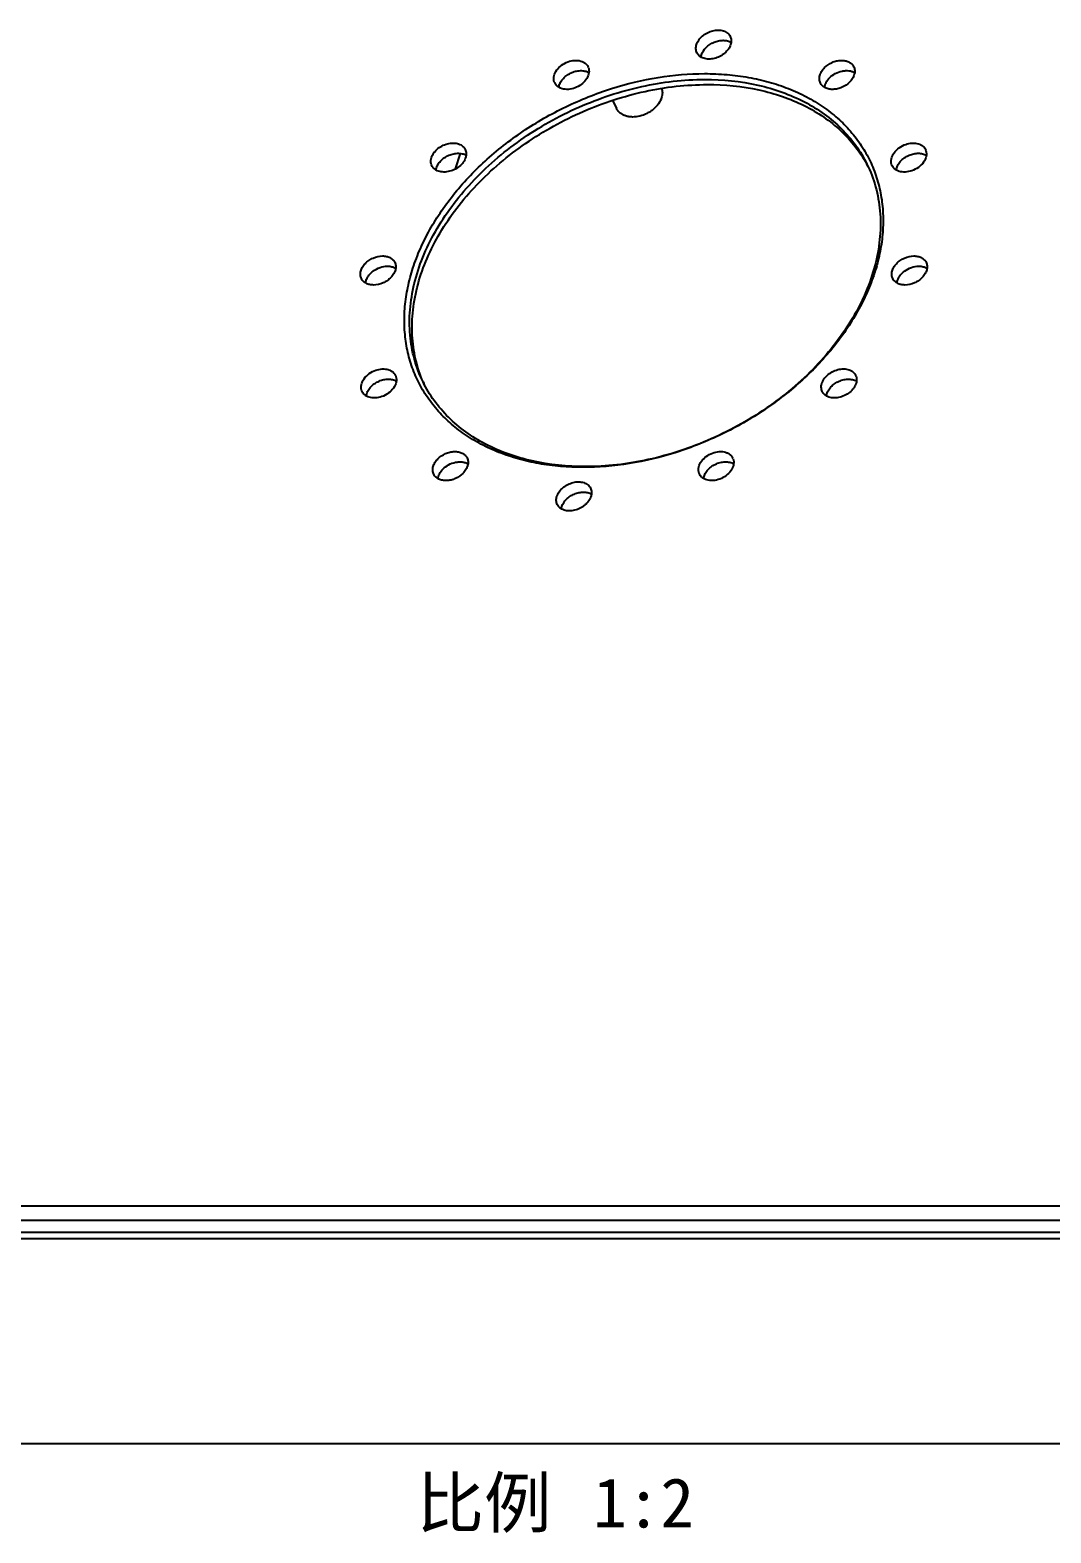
# Model space of a CAD drawing. Header units: millimetres. Extents: x 0 to 1189, y 0 to 841.
# Drawn here: x 956.1 to 1018, y 639.4 to 730.6 of the extents above; entities that cross this region are included whole.
import ezdxf
from ezdxf.enums import TextEntityAlignment as Align

# ---------------------------------------------------------------- set-up
doc = ezdxf.new("R2010")
doc.units = ezdxf.units.MM
doc.header["$LTSCALE"] = 65.395
for name, color, linetype in [('03_ALL_AXES', 7, 'CONTINUOUS'), ('09_ALL_ROUNDS', 7, 'CONTINUOUS'), ('10_ALL_CHAMFER', 7, 'CONTINUOUS'), ('11_ALL_COSMETICS', 7, 'CONTINUOUS'), ('20_ALL_FEATURES', 7, 'CONTINUOUS'), ('50_ALL_DETAILS', 7, 'CONTINUOUS')]:
    doc.layers.add(name, color=color, linetype=linetype)
doc.styles.get("Standard").update_dxf_attribs({"font": 'simfang.ttf'})

msp = doc.modelspace()

# ---------------------------------------------------------------- linework, layer by layer
at = {"layer": '03_ALL_AXES', "color": 7}
for p, q in [((991.424, 726.301), (991.67, 725.8)), ((1031.03, 659.181), (920.502, 659.181)), ((920.018, 657.614), (1030.545, 657.614)), ((1031.457, 658.311), (920.929, 658.311))]:
    msp.add_line(p, q, dxfattribs=at)
for centre, radius, start, end in [((989.408, 728.081), 0.587, 20.29483, 26.13298), ((988.442, 727.607), 0.587, 200.29483, 206.13298), ((982.162, 722.326), 0.742, 59.30883, 59.93622), ((1005.844, 708.618), 0.742, 59.30883, 59.93622), ((998.189, 704.337), 0.587, 20.29483, 26.13298), ((997.224, 703.864), 0.587, 200.29483, 206.13298)]:
    msp.add_arc(centre, radius, start, end, dxfattribs=at)
for points, knots in [([(996.542, 729.185), (996.524, 729.221), (996.496, 729.299), (996.471, 729.466), (996.49, 729.597), (996.516, 729.68)], [0, 0, 0, 0, 0.239566, 0.483889, 1, 1, 1, 1]), ([(996.516, 729.68), (996.546, 729.778), (996.646, 729.973), (996.835, 730.174), (997.019, 730.313), (997.224, 730.432), (997.499, 730.535), (997.835, 730.576), (998.147, 730.531), (998.367, 730.418), (998.496, 730.289), (998.543, 730.215), (998.562, 730.176)], [0, 0, 0, 0, 0.120885, 0.252984, 0.322067, 0.392088, 0.531366, 0.664584, 0.786965, 0.89729, 0.949215, 1, 1, 1, 1]), ([(998.588, 729.68), (998.558, 729.582), (998.457, 729.388), (998.269, 729.186), (998.084, 729.048), (997.88, 728.929), (997.605, 728.826), (997.269, 728.785), (996.957, 728.83), (996.737, 728.943), (996.608, 729.072), (996.561, 729.146), (996.542, 729.185)], [0, 0, 0, 0, 0.120885, 0.252984, 0.322067, 0.392088, 0.531366, 0.664584, 0.786965, 0.89729, 0.949215, 1, 1, 1, 1]), ([(996.821, 729.059), (996.872, 729.225), (997.03, 729.46), (997.317, 729.693), (997.575, 729.832), (997.852, 729.92), (998.13, 729.95), (998.391, 729.921), (998.549, 729.859), (998.618, 729.818)], [0, 0, 0, 0, 0.239638, 0.371927, 0.5073, 0.641349, 0.769905, 0.889856, 1, 1, 1, 1]), ([(998.562, 730.176), (998.58, 730.14), (998.608, 730.062), (998.633, 729.894), (998.614, 729.764), (998.588, 729.68)], [0, 0, 0, 0, 0.239566, 0.483889, 1, 1, 1, 1]), ([(996.791, 728.921), (996.792, 728.933), (996.799, 728.979), (996.81, 729.025), (996.821, 729.059)], [0, 0, 0, 0, 0.245437, 1, 1, 1, 1]), ([(987.891, 727.403), (987.873, 727.452), (987.85, 727.558), (987.855, 727.725), (987.9, 727.895), (988.012, 728.124), (988.24, 728.382), (988.596, 728.607), (988.997, 728.73), (989.336, 728.731), (989.577, 728.663), (989.729, 728.583), (989.852, 728.475), (989.912, 728.386), (989.935, 728.339)], [0, 0, 0, 0, 0.052597, 0.107423, 0.165568, 0.227507, 0.361437, 0.503881, 0.645371, 0.776809, 0.837272, 0.894051, 0.947861, 1, 1, 1, 1]), ([(989.959, 728.284), (989.977, 728.235), (990, 728.129), (989.995, 727.963), (989.95, 727.793), (989.838, 727.564), (989.611, 727.306), (989.254, 727.08), (988.853, 726.958), (988.514, 726.957), (988.273, 727.024), (988.121, 727.104), (987.998, 727.213), (987.938, 727.302), (987.915, 727.348)], [0, 0, 0, 0, 0.052597, 0.107423, 0.165568, 0.227507, 0.361437, 0.503881, 0.645371, 0.776809, 0.837272, 0.894051, 0.947861, 1, 1, 1, 1]), ([(988.164, 727.085), (988.175, 727.17), (988.228, 727.346), (988.383, 727.585), (988.602, 727.795), (988.868, 727.96), (989.162, 728.07), (989.462, 728.114), (989.745, 728.09), (989.917, 728.025), (989.991, 727.981)], [0, 0, 0, 0, 0.11135, 0.233293, 0.364148, 0.500002, 0.635856, 0.766709, 0.888651, 1, 1, 1, 1]), ([(1004.034, 727.348), (1004.017, 727.382), (1003.99, 727.455), (1003.964, 727.611), (1003.987, 727.823), (1004.098, 728.069), (1004.214, 728.216), (1004.282, 728.284)], [0, 0, 0, 0, 0.110593, 0.223127, 0.459553, 0.718425, 1, 1, 1, 1]), ([(1004.282, 728.284), (1004.413, 728.417), (1004.652, 728.577), (1005.003, 728.696), (1005.272, 728.733), (1005.527, 728.716), (1005.754, 728.643), (1005.938, 728.517), (1006.023, 728.401), (1006.054, 728.339)], [0, 0, 0, 0, 0.275518, 0.414581, 0.548667, 0.674601, 0.790829, 0.898138, 1, 1, 1, 1]), ([(1004.587, 727.663), (1004.689, 727.766), (1004.928, 727.941), (1005.272, 728.069), (1005.555, 728.107), (1005.758, 728.101), (1005.945, 728.062), (1006.058, 728.012), (1006.11, 727.981)], [0, 0, 0, 0, 0.262387, 0.527493, 0.655421, 0.777415, 0.892331, 1, 1, 1, 1]), ([(1006.054, 728.339), (1006.07, 728.305), (1006.097, 728.233), (1006.124, 728.077), (1006.1, 727.865), (1005.99, 727.619), (1005.873, 727.472), (1005.805, 727.403)], [0, 0, 0, 0, 0.110593, 0.223127, 0.459553, 0.718425, 1, 1, 1, 1]), ([(994.401, 727.029), (994.431, 726.941), (994.46, 726.747), (994.427, 726.555), (994.398, 726.461)], [0, 0, 0, 0, 0.483602, 1, 1, 1, 1]), ([(1005.805, 727.403), (1005.674, 727.271), (1005.435, 727.111), (1005.084, 726.992), (1004.815, 726.954), (1004.56, 726.972), (1004.334, 727.045), (1004.15, 727.17), (1004.064, 727.287), (1004.034, 727.348)], [0, 0, 0, 0, 0.275518, 0.414581, 0.548667, 0.674601, 0.790829, 0.898138, 1, 1, 1, 1]), ([(1004.283, 727.085), (1004.295, 727.189), (1004.369, 727.402), (1004.506, 727.58), (1004.587, 727.663)], [0, 0, 0, 0, 0.47356, 1, 1, 1, 1]), ([(994.398, 726.461), (994.358, 726.33), (994.224, 726.071), (993.972, 725.802), (993.726, 725.617), (993.453, 725.459), (993.087, 725.322), (992.706, 725.275), (992.416, 725.299), (992.218, 725.346), (992.039, 725.421), (991.884, 725.523), (991.758, 725.649), (991.695, 725.748), (991.67, 725.8)], [0, 0, 0, 0, 0.120786, 0.252778, 0.321804, 0.391769, 0.530932, 0.664042, 0.726877, 0.786669, 0.843397, 0.897374, 0.949256, 1, 1, 1, 1]), ([(980.465, 722.331), (980.445, 722.372), (980.414, 722.46), (980.398, 722.601), (980.414, 722.748), (980.459, 722.897), (980.533, 723.044), (980.668, 723.234), (980.896, 723.441), (981.224, 723.619), (981.525, 723.698), (981.764, 723.712), (981.983, 723.693), (982.139, 723.641), (982.229, 723.589)], [0, 0, 0, 0, 0.051057, 0.103389, 0.158048, 0.215717, 0.276669, 0.340794, 0.476331, 0.616798, 0.754779, 0.820821, 0.883945, 1, 1, 1, 1]), ([(982.485, 723.322), (982.505, 723.281), (982.536, 723.193), (982.551, 723.051), (982.536, 722.904), (982.49, 722.755), (982.417, 722.609), (982.281, 722.419), (982.053, 722.211), (981.725, 722.034), (981.424, 721.955), (981.185, 721.941), (980.967, 721.96), (980.81, 722.011), (980.721, 722.063)], [0, 0, 0, 0, 0.051057, 0.103389, 0.158048, 0.215717, 0.276669, 0.340794, 0.476331, 0.616798, 0.754779, 0.820821, 0.883945, 1, 1, 1, 1]), ([(982.229, 723.589), (982.284, 723.558), (982.384, 723.481), (982.458, 723.377), (982.485, 723.322)], [0, 0, 0, 0, 0.510578, 1, 1, 1, 1]), ([(1008.383, 722.331), (1008.358, 722.381), (1008.323, 722.491), (1008.317, 722.667), (1008.357, 722.85), (1008.471, 723.096), (1008.714, 723.374), (1008.97, 723.53), (1009.111, 723.589)], [0, 0, 0, 0, 0.104062, 0.211926, 0.326434, 0.448968, 0.715626, 1, 1, 1, 1]), ([(1009.111, 723.589), (1009.237, 723.643), (1009.495, 723.716), (1009.824, 723.71), (1010.056, 723.641), (1010.203, 723.561), (1010.323, 723.454), (1010.38, 723.367), (1010.403, 723.322)], [0, 0, 0, 0, 0.28529, 0.549646, 0.671339, 0.785813, 0.894521, 1, 1, 1, 1]), ([(1010.403, 723.322), (1010.427, 723.272), (1010.463, 723.162), (1010.469, 722.985), (1010.429, 722.803), (1010.315, 722.556), (1010.072, 722.279), (1009.815, 722.123), (1009.675, 722.063)], [0, 0, 0, 0, 0.104062, 0.211926, 0.326434, 0.448968, 0.715626, 1, 1, 1, 1]), ([(980.714, 722.067), (980.724, 722.152), (980.778, 722.327), (980.931, 722.565), (981.148, 722.775), (981.413, 722.94), (981.705, 723.05), (982.004, 723.096), (982.287, 723.074), (982.459, 723.011), (982.534, 722.968)], [0, 0, 0, 0, 0.111261, 0.233069, 0.36377, 0.499504, 0.635323, 0.766259, 0.888399, 1, 1, 1, 1]), ([(1008.632, 722.067), (1008.643, 722.159), (1008.703, 722.347), (1008.875, 722.598), (1009.118, 722.815), (1009.312, 722.924), (1009.416, 722.968)], [0, 0, 0, 0, 0.222086, 0.466529, 0.728956, 1, 1, 1, 1]), ([(1009.416, 722.968), (1009.506, 723.006), (1009.689, 723.065), (1009.969, 723.096), (1010.231, 723.067), (1010.39, 723.005), (1010.459, 722.964)], [0, 0, 0, 0, 0.272059, 0.533027, 0.776504, 1, 1, 1, 1]), ([(980.721, 722.063), (980.666, 722.095), (980.565, 722.172), (980.492, 722.276), (980.465, 722.331)], [0, 0, 0, 0, 0.510578, 1, 1, 1, 1]), ([(1009.675, 722.063), (1009.549, 722.009), (1009.291, 721.937), (1008.961, 721.942), (1008.729, 722.012), (1008.582, 722.092), (1008.463, 722.198), (1008.405, 722.285), (1008.383, 722.331)], [0, 0, 0, 0, 0.28529, 0.549646, 0.671339, 0.785813, 0.894521, 1, 1, 1, 1]), ([(976.187, 715.477), (976.171, 715.51), (976.145, 715.579), (976.118, 715.73), (976.137, 715.934), (976.237, 716.173), (976.405, 716.396), (976.628, 716.588), (976.974, 716.783), (977.274, 716.853), (977.469, 716.853)], [0, 0, 0, 0, 0.050598, 0.102027, 0.209788, 0.327366, 0.45513, 0.590751, 0.730177, 1, 1, 1, 1]), ([(976.436, 715.213), (976.444, 715.278), (976.479, 715.41), (976.576, 715.598), (976.715, 715.773), (976.949, 715.983), (977.302, 716.172), (977.619, 716.232), (977.774, 716.232)], [0, 0, 0, 0, 0.107987, 0.22392, 0.347422, 0.476902, 0.742864, 1, 1, 1, 1]), ([(978.207, 716.468), (978.223, 716.435), (978.25, 716.365), (978.276, 716.215), (978.257, 716.011), (978.157, 715.771), (977.989, 715.549), (977.766, 715.357), (977.42, 715.162), (977.121, 715.091), (976.925, 715.091)], [0, 0, 0, 0, 0.050598, 0.102027, 0.209788, 0.327366, 0.45513, 0.590751, 0.730177, 1, 1, 1, 1]), ([(977.469, 716.853), (977.55, 716.853), (977.707, 716.838), (977.922, 716.763), (978.096, 716.639), (978.178, 716.527), (978.207, 716.468)], [0, 0, 0, 0, 0.277946, 0.534954, 0.773145, 1, 1, 1, 1]), ([(977.774, 716.232), (977.863, 716.232), (978.033, 716.214), (978.193, 716.151), (978.263, 716.11)], [0, 0, 0, 0, 0.521561, 1, 1, 1, 1]), ([(1008.424, 715.477), (1008.408, 715.51), (1008.382, 715.579), (1008.355, 715.73), (1008.374, 715.934), (1008.474, 716.173), (1008.642, 716.396), (1008.866, 716.588), (1009.211, 716.783), (1009.511, 716.853), (1009.707, 716.853)], [0, 0, 0, 0, 0.050598, 0.102027, 0.209788, 0.327366, 0.45513, 0.590751, 0.730177, 1, 1, 1, 1]), ([(1008.673, 715.213), (1008.681, 715.278), (1008.716, 715.41), (1008.813, 715.598), (1008.952, 715.773), (1009.186, 715.983), (1009.539, 716.172), (1009.856, 716.232), (1010.012, 716.232)], [0, 0, 0, 0, 0.107987, 0.22392, 0.347422, 0.476902, 0.742864, 1, 1, 1, 1]), ([(1010.444, 716.468), (1010.46, 716.435), (1010.487, 716.365), (1010.514, 716.215), (1010.494, 716.011), (1010.394, 715.771), (1010.226, 715.549), (1010.003, 715.357), (1009.658, 715.162), (1009.358, 715.091), (1009.162, 715.091)], [0, 0, 0, 0, 0.050598, 0.102027, 0.209788, 0.327366, 0.45513, 0.590751, 0.730177, 1, 1, 1, 1]), ([(1009.707, 716.853), (1009.788, 716.853), (1009.944, 716.838), (1010.159, 716.763), (1010.334, 716.639), (1010.415, 716.527), (1010.444, 716.468)], [0, 0, 0, 0, 0.277946, 0.534954, 0.773145, 1, 1, 1, 1]), ([(1010.012, 716.232), (1010.1, 716.232), (1010.27, 716.214), (1010.431, 716.151), (1010.5, 716.11)], [0, 0, 0, 0, 0.521561, 1, 1, 1, 1]), ([(976.925, 715.091), (976.844, 715.091), (976.687, 715.106), (976.472, 715.182), (976.298, 715.305), (976.216, 715.417), (976.187, 715.477)], [0, 0, 0, 0, 0.277946, 0.534954, 0.773145, 1, 1, 1, 1]), ([(1009.162, 715.091), (1009.081, 715.091), (1008.924, 715.106), (1008.709, 715.182), (1008.535, 715.305), (1008.453, 715.417), (1008.424, 715.477)], [0, 0, 0, 0, 0.277946, 0.534954, 0.773145, 1, 1, 1, 1]), ([(976.229, 708.622), (976.204, 708.673), (976.169, 708.782), (976.163, 708.959), (976.203, 709.142), (976.317, 709.388), (976.56, 709.665), (976.816, 709.821), (976.956, 709.881)], [0, 0, 0, 0, 0.104062, 0.211926, 0.326434, 0.448968, 0.715626, 1, 1, 1, 1]), ([(976.956, 709.881), (977.083, 709.935), (977.341, 710.007), (977.67, 710.002), (977.902, 709.932), (978.049, 709.853), (978.168, 709.746), (978.226, 709.659), (978.248, 709.614)], [0, 0, 0, 0, 0.28529, 0.549646, 0.671339, 0.785813, 0.894521, 1, 1, 1, 1]), ([(978.248, 709.614), (978.273, 709.564), (978.308, 709.454), (978.314, 709.277), (978.274, 709.095), (978.16, 708.848), (977.917, 708.571), (977.661, 708.415), (977.521, 708.355)], [0, 0, 0, 0, 0.104062, 0.211926, 0.326434, 0.448968, 0.715626, 1, 1, 1, 1]), ([(1004.147, 708.622), (1004.127, 708.663), (1004.096, 708.751), (1004.08, 708.893), (1004.096, 709.04), (1004.141, 709.189), (1004.215, 709.336), (1004.35, 709.526), (1004.578, 709.733), (1004.906, 709.91), (1005.207, 709.99), (1005.446, 710.003), (1005.665, 709.985), (1005.821, 709.933), (1005.911, 709.881)], [0, 0, 0, 0, 0.051057, 0.103389, 0.158048, 0.215717, 0.276669, 0.340794, 0.476331, 0.616798, 0.754779, 0.820821, 0.883945, 1, 1, 1, 1]), ([(1006.167, 709.614), (1006.187, 709.573), (1006.218, 709.485), (1006.233, 709.343), (1006.218, 709.196), (1006.172, 709.047), (1006.099, 708.901), (1005.963, 708.711), (1005.736, 708.503), (1005.407, 708.326), (1005.106, 708.246), (1004.867, 708.233), (1004.649, 708.252), (1004.492, 708.303), (1004.403, 708.355)], [0, 0, 0, 0, 0.051057, 0.103389, 0.158048, 0.215717, 0.276669, 0.340794, 0.476331, 0.616798, 0.754779, 0.820821, 0.883945, 1, 1, 1, 1]), ([(1005.911, 709.881), (1005.966, 709.849), (1006.066, 709.772), (1006.14, 709.669), (1006.167, 709.614)], [0, 0, 0, 0, 0.510578, 1, 1, 1, 1]), ([(976.478, 708.359), (976.489, 708.45), (976.549, 708.638), (976.721, 708.89), (976.963, 709.107), (977.158, 709.216), (977.261, 709.26)], [0, 0, 0, 0, 0.222086, 0.466529, 0.728956, 1, 1, 1, 1]), ([(977.261, 709.26), (977.351, 709.298), (977.535, 709.357), (977.814, 709.388), (978.077, 709.359), (978.235, 709.297), (978.305, 709.256)], [0, 0, 0, 0, 0.272059, 0.533027, 0.776504, 1, 1, 1, 1]), ([(1004.396, 708.359), (1004.406, 708.444), (1004.46, 708.619), (1004.613, 708.857), (1004.83, 709.067), (1005.095, 709.232), (1005.387, 709.342), (1005.686, 709.388), (1005.969, 709.366), (1006.141, 709.303), (1006.216, 709.26)], [0, 0, 0, 0, 0.111261, 0.233069, 0.36377, 0.499504, 0.635323, 0.766259, 0.888399, 1, 1, 1, 1]), ([(977.521, 708.355), (977.394, 708.301), (977.136, 708.229), (976.807, 708.234), (976.575, 708.304), (976.428, 708.384), (976.309, 708.49), (976.251, 708.577), (976.229, 708.622)], [0, 0, 0, 0, 0.28529, 0.549646, 0.671339, 0.785813, 0.894521, 1, 1, 1, 1]), ([(1004.403, 708.355), (1004.348, 708.387), (1004.247, 708.464), (1004.174, 708.568), (1004.147, 708.622)], [0, 0, 0, 0, 0.510578, 1, 1, 1, 1]), ([(980.578, 703.605), (980.561, 703.639), (980.534, 703.711), (980.508, 703.868), (980.532, 704.079), (980.642, 704.326), (980.759, 704.472), (980.827, 704.541)], [0, 0, 0, 0, 0.110593, 0.223127, 0.459553, 0.718425, 1, 1, 1, 1]), ([(980.827, 704.541), (980.957, 704.673), (981.196, 704.834), (981.548, 704.953), (981.816, 704.99), (982.071, 704.972), (982.298, 704.899), (982.482, 704.774), (982.567, 704.658), (982.598, 704.596)], [0, 0, 0, 0, 0.275518, 0.414581, 0.548667, 0.674601, 0.790829, 0.898138, 1, 1, 1, 1]), ([(981.132, 703.92), (981.233, 704.023), (981.472, 704.198), (981.816, 704.326), (982.099, 704.364), (982.302, 704.358), (982.489, 704.318), (982.603, 704.268), (982.654, 704.238)], [0, 0, 0, 0, 0.262387, 0.527493, 0.655421, 0.777415, 0.892331, 1, 1, 1, 1]), ([(982.598, 704.596), (982.614, 704.562), (982.642, 704.49), (982.668, 704.333), (982.644, 704.122), (982.534, 703.875), (982.417, 703.729), (982.349, 703.66)], [0, 0, 0, 0, 0.110593, 0.223127, 0.459553, 0.718425, 1, 1, 1, 1]), ([(996.673, 703.66), (996.655, 703.709), (996.631, 703.815), (996.636, 703.982), (996.681, 704.152), (996.794, 704.38), (997.021, 704.638), (997.377, 704.864), (997.778, 704.986), (998.118, 704.988), (998.358, 704.92), (998.51, 704.84), (998.634, 704.732), (998.693, 704.643), (998.716, 704.596)], [0, 0, 0, 0, 0.052597, 0.107423, 0.165568, 0.227507, 0.361437, 0.503881, 0.645371, 0.776809, 0.837272, 0.894051, 0.947861, 1, 1, 1, 1]), ([(998.74, 704.541), (998.758, 704.492), (998.782, 704.386), (998.776, 704.219), (998.731, 704.049), (998.619, 703.821), (998.392, 703.563), (998.035, 703.337), (997.634, 703.215), (997.295, 703.213), (997.055, 703.281), (996.902, 703.361), (996.779, 703.469), (996.719, 703.558), (996.696, 703.605)], [0, 0, 0, 0, 0.052597, 0.107423, 0.165568, 0.227507, 0.361437, 0.503881, 0.645371, 0.776809, 0.837272, 0.894051, 0.947861, 1, 1, 1, 1]), ([(996.945, 703.341), (996.956, 703.427), (997.01, 703.603), (997.164, 703.842), (997.383, 704.051), (997.649, 704.217), (997.943, 704.326), (998.243, 704.371), (998.526, 704.347), (998.698, 704.282), (998.772, 704.238)], [0, 0, 0, 0, 0.11135, 0.233293, 0.364148, 0.500002, 0.635856, 0.766709, 0.888651, 1, 1, 1, 1]), ([(982.349, 703.66), (982.218, 703.528), (981.979, 703.367), (981.628, 703.248), (981.36, 703.211), (981.105, 703.229), (980.878, 703.302), (980.694, 703.427), (980.608, 703.543), (980.578, 703.605)], [0, 0, 0, 0, 0.275518, 0.414581, 0.548667, 0.674601, 0.790829, 0.898138, 1, 1, 1, 1]), ([(980.827, 703.341), (980.84, 703.445), (980.914, 703.659), (981.05, 703.837), (981.132, 703.92)], [0, 0, 0, 0, 0.47356, 1, 1, 1, 1]), ([(988.043, 702.264), (988.074, 702.362), (988.174, 702.556), (988.363, 702.758), (988.547, 702.896), (988.752, 703.015), (989.027, 703.118), (989.363, 703.16), (989.674, 703.115), (989.895, 703.001), (990.023, 702.872), (990.07, 702.798), (990.089, 702.76)], [0, 0, 0, 0, 0.120885, 0.252984, 0.322067, 0.392088, 0.531366, 0.664584, 0.786965, 0.89729, 0.949215, 1, 1, 1, 1]), ([(988.348, 701.642), (988.4, 701.809), (988.558, 702.044), (988.844, 702.276), (989.103, 702.416), (989.38, 702.503), (989.658, 702.534), (989.919, 702.504), (990.077, 702.442), (990.146, 702.401)], [0, 0, 0, 0, 0.239638, 0.371927, 0.5073, 0.641349, 0.769905, 0.889856, 1, 1, 1, 1]), ([(990.089, 702.76), (990.107, 702.723), (990.136, 702.646), (990.161, 702.478), (990.141, 702.347), (990.116, 702.264)], [0, 0, 0, 0, 0.239566, 0.483889, 1, 1, 1, 1]), ([(988.07, 701.768), (988.052, 701.805), (988.023, 701.882), (987.998, 702.05), (988.018, 702.181), (988.043, 702.264)], [0, 0, 0, 0, 0.239566, 0.483889, 1, 1, 1, 1]), ([(990.116, 702.264), (990.085, 702.166), (989.985, 701.972), (989.796, 701.77), (989.612, 701.631), (989.407, 701.512), (989.132, 701.41), (988.796, 701.368), (988.485, 701.413), (988.264, 701.527), (988.136, 701.655), (988.089, 701.73), (988.07, 701.768)], [0, 0, 0, 0, 0.120885, 0.252984, 0.322067, 0.392088, 0.531366, 0.664584, 0.786965, 0.89729, 0.949215, 1, 1, 1, 1]), ([(988.319, 701.505), (988.32, 701.516), (988.327, 701.563), (988.338, 701.609), (988.348, 701.642)], [0, 0, 0, 0, 0.245437, 1, 1, 1, 1])]:
    msp.add_open_spline(points, degree=3, knots=knots, dxfattribs=at)
at = {"layer": '09_ALL_ROUNDS', "color": 7}
msp.add_line((919.897, 657.223), (1030.424, 657.223), dxfattribs=at)
at = {"layer": '10_ALL_CHAMFER', "color": 7}
for p, q in [((1006.851, 722.422), (1006.851, 722.421)), ((1006.851, 722.422), (1006.851, 722.421)), ((979.936, 709.206), (979.933, 709.212)), ((979.936, 709.206), (979.933, 709.212))]:
    msp.add_line(p, q, dxfattribs=at)
for centre, start, end in [((999.995, 718.671), 27.4086, 28.67662), ((987.094, 712.341), 203.64761, 204.86794)]:
    msp.add_arc(centre, 7.815, start, end, dxfattribs=at)
for points, knots in [([(989.624, 704.026), (989.171, 704.026), (988.276, 704.063), (986.965, 704.234), (985.713, 704.517), (984.534, 704.911), (983.439, 705.411), (982.438, 706.015), (981.542, 706.715), (980.759, 707.505), (980.097, 708.378), (979.563, 709.325), (979.163, 710.337), (978.901, 711.403), (978.779, 712.512), (978.797, 713.654), (978.956, 714.818), (979.253, 715.991), (979.685, 717.164), (980.447, 718.734), (981.721, 720.628), (983.664, 722.685), (985.969, 724.487), (988.55, 725.967), (991.312, 727.07), (994.149, 727.755), (996.067, 727.918), (997.007, 727.918)], [0, 0, 0, 0, 0.032795, 0.064658, 0.095547, 0.125452, 0.154403, 0.182473, 0.209773, 0.23646, 0.262722, 0.288775, 0.314848, 0.341167, 0.367944, 0.395364, 0.423574, 0.452682, 0.482751, 0.513805, 0.578711, 0.646965, 0.717651, 0.789589, 0.861472, 0.931996, 1, 1, 1, 1]), ([(997.007, 727.918), (997.461, 727.918), (998.355, 727.881), (999.667, 727.711), (1000.918, 727.427), (1002.097, 727.034), (1003.192, 726.533), (1004.193, 725.93), (1005.089, 725.23), (1005.873, 724.439), (1006.534, 723.566), (1007.068, 722.619), (1007.468, 721.608), (1007.73, 720.542), (1007.853, 719.432), (1007.834, 718.29), (1007.676, 717.127), (1007.379, 715.953), (1006.946, 714.78), (1006.184, 713.211), (1004.91, 711.316), (1002.968, 709.259), (1000.662, 707.457), (998.081, 705.977), (995.32, 704.874), (992.482, 704.19), (990.564, 704.026), (989.624, 704.026)], [0, 0, 0, 0, 0.032795, 0.064658, 0.095547, 0.125452, 0.154403, 0.182473, 0.209773, 0.23646, 0.262722, 0.288775, 0.314848, 0.341167, 0.367944, 0.395364, 0.423574, 0.452682, 0.482751, 0.513805, 0.578711, 0.646965, 0.717651, 0.789589, 0.861472, 0.931996, 1, 1, 1, 1]), ([(979.926, 709.209), (979.71, 709.648), (979.359, 710.578), (979.095, 712.062), (979.097, 713.613), (979.362, 715.201), (979.885, 716.797), (980.653, 718.372), (981.654, 719.899), (982.867, 721.351), (984.271, 722.701), (986.373, 724.341), (988.733, 725.67), (991.246, 726.638), (993.78, 727.336), (995.738, 727.567), (997.023, 727.567)], [0, 0, 0, 0, 0.050463, 0.101757, 0.154613, 0.209595, 0.267057, 0.327141, 0.389791, 0.454783, 0.521753, 0.590227, 0.729284, 0.798828, 0.867521, 1, 1, 1, 1]), ([(979.933, 709.212), (979.739, 709.655), (979.431, 710.588), (979.228, 712.066), (979.281, 713.604), (979.59, 715.172), (980.146, 716.743), (980.94, 718.289), (981.956, 719.785), (983.176, 721.204), (984.579, 722.522), (986.668, 724.119), (989.003, 725.413), (991.484, 726.354), (993.982, 727.032), (995.91, 727.256), (997.175, 727.256)], [0, 0, 0, 0, 0.050434, 0.101855, 0.15494, 0.210197, 0.26793, 0.328243, 0.391055, 0.456127, 0.523091, 0.591482, 0.730192, 0.799504, 0.867955, 1, 1, 1, 1]), ([(997.023, 727.567), (998.103, 727.567), (999.704, 727.408), (1001.708, 726.83), (1003.063, 726.241), (1004.276, 725.496), (1005.33, 724.605), (1006.206, 723.582), (1006.664, 722.819), (1006.858, 722.425)], [0, 0, 0, 0, 0.27739, 0.408495, 0.534423, 0.655604, 0.772815, 0.88716, 1, 1, 1, 1]), ([(997.175, 727.256), (998.222, 727.256), (999.772, 727.107), (1001.72, 726.566), (1003.045, 726.014), (1004.239, 725.316), (1005.286, 724.479), (1006.171, 723.517), (1006.646, 722.796), (1006.851, 722.422)], [0, 0, 0, 0, 0.276805, 0.407896, 0.533972, 0.655399, 0.772853, 0.887312, 1, 1, 1, 1]), ([(1006.858, 722.425), (1007.074, 721.985), (1007.425, 721.056), (1007.689, 719.572), (1007.687, 718.02), (1007.422, 716.432), (1006.899, 714.836), (1006.131, 713.261), (1005.13, 711.734), (1003.917, 710.283), (1002.513, 708.933), (1000.411, 707.293), (998.051, 705.963), (995.538, 704.995), (993.004, 704.298), (991.046, 704.067), (989.761, 704.067)], [0, 0, 0, 0, 0.050463, 0.101757, 0.154613, 0.209595, 0.267057, 0.327141, 0.389791, 0.454783, 0.521753, 0.590227, 0.729284, 0.798828, 0.867521, 1, 1, 1, 1]), ([(989.761, 704.067), (988.681, 704.067), (987.08, 704.226), (985.076, 704.804), (983.721, 705.393), (982.508, 706.138), (981.454, 707.028), (980.578, 708.051), (980.12, 708.814), (979.926, 709.209)], [0, 0, 0, 0, 0.27739, 0.408495, 0.534423, 0.655604, 0.772815, 0.88716, 1, 1, 1, 1])]:
    msp.add_open_spline(points, degree=3, knots=knots, dxfattribs=at)
at = {"layer": '11_ALL_COSMETICS', "color": 7}
for p, q in [((981.901, 722.134), (982.193, 723.077)), ((925.998, 644.79), (1036.525, 644.79))]:
    msp.add_line(p, q, dxfattribs=at)
at = {"layer": '20_ALL_FEATURES', "color": 7}
msp.add_line((925.998, 644.79), (1036.525, 644.79), dxfattribs=at)

# ---------------------------------------------------------------- texts
at = {"layer": '50_ALL_DETAILS', "color": 3}
for s, p in [('比例 ', (989.757, 639.688)), ('1:2', (996.366, 639.688))]:
    msp.add_text(s, height=3, dxfattribs=at).set_placement(p, align=Align.RIGHT)

doc.saveas('drawing.dxf')
